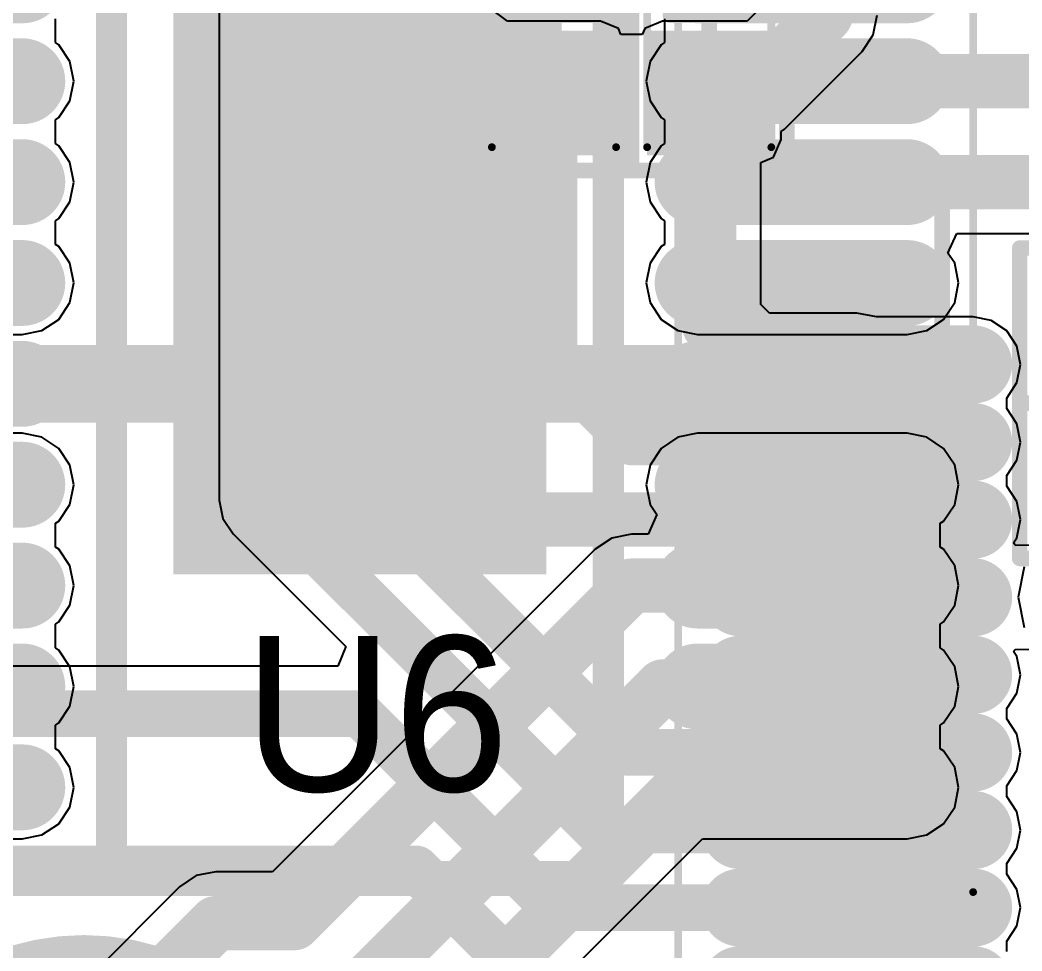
# Model space of a CAD drawing. Header units: millimetres. Extents: x 118 to 288, y 159 to 220.
# Drawn here: x 169.31 to 175.76, y 197.5 to 203.49 of the extents above; entities that cross this region are included whole.
import ezdxf

# ---------------------------------------------------------------- set-up
doc = ezdxf.new("R2010")
doc.units = ezdxf.units.MM
for name, color, linetype in [('BottomLayer', 5, 'Continuous'), ('BottomOverlay', 54, 'Continuous'), ('BottomPaste', 16, 'Continuous'), ('BottomSolder', 6, 'Continuous'), ('InternalPlane1', 76, 'Continuous'), ('InternalPlane2', 16, 'Continuous'), ('Mechanical1', 6, 'Continuous'), ('Mechanical15', 56, 'Continuous'), ('MultiLayer', 9, 'Continuous'), ('PadHoleLayer', 156, 'Continuous'), ('TopLayer', 1, 'Continuous'), ('TopOverlay', 2, 'Continuous'), ('TopPaste', 8, 'Continuous'), ('TopSolder', 216, 'Continuous')]:
    doc.layers.add(name, color=color, linetype=linetype)

# ---------------------------------------------------------------- blocks, each defined once
blk = doc.blocks.new('0402__B_24')
at = {"layer": 'BottomLayer'}
for points in [[(0.3, 0.8), (-0.3, 0.8), (0.3, 0.2), (-0.3, 0.2)], [(0.3, -0.2), (-0.3, -0.2), (0.3, -0.8), (-0.3, -0.8)]]:
    blk.add_solid(points, dxfattribs=at)
at = {"layer": 'BottomOverlay', "const_width": 0.1}
for points in [[(-0.5, -1), (-0.5, 1)], [(-0.5, 1), (0.5, 1)], [(0.5, -1), (0.5, 1)], [(-0.5, -1), (0.5, -1)]]:
    blk.add_lwpolyline(points, dxfattribs=at)
at = {"layer": 'BottomOverlay', "const_width": 0.05}
for points in [[(-0.525, 1, 1), (-0.475, 1, 1)], [(-0.525, 1, 1), (-0.475, 1, 1)], [(0.475, 1, 1), (0.525, 1, 1)], [(0.475, 1, 1), (0.525, 1, 1)], [(-0.525, -1, 1), (-0.475, -1, 1)], [(-0.525, -1, 1), (-0.475, -1, 1)], [(0.475, -1, 1), (0.525, -1, 1)], [(0.475, -1, 1), (0.525, -1, 1)]]:
    blk.add_lwpolyline(points, format="xyb", close=True, dxfattribs=at)
at = {"layer": 'BottomPaste'}
for points in [[(0.3, 0.8), (-0.3, 0.8), (0.3, 0.2), (-0.3, 0.2)], [(0.3, -0.2), (-0.3, -0.2), (0.3, -0.8), (-0.3, -0.8)]]:
    blk.add_solid(points, dxfattribs=at)
at = {"layer": 'BottomSolder'}
for points in [[(0.4016, 0.9016), (-0.4016, 0.9016), (0.4016, 0.0984), (-0.4016, 0.0984)], [(0.4016, -0.0984), (-0.4016, -0.0984), (0.4016, -0.9016), (-0.4016, -0.9016)]]:
    blk.add_solid(points, dxfattribs=at)
at = {"layer": 'Mechanical15'}
for points, const_width in [([(-0.4, 0.85), (0.4, 0.85)], 0.05), ([(-0.4, -0.85), (-0.4, 0.85)], 0.05), ([(0.4, -0.85), (0.4, 0.85)], 0.05), ([(0, -0.25), (0, 0.25)], 0.1), ([(-0.25, 0), (0.25, 0)], 0.1), ([(-0.4, -0.85), (0.4, -0.85)], 0.05)]:
    blk.add_lwpolyline(points, dxfattribs=dict(at, const_width=const_width))
for points, const_width in [([(-0.4125, 0.85, 1), (-0.3875, 0.85, 1)], 0.025), ([(-0.4125, 0.85, 1), (-0.3875, 0.85, 1)], 0.025), ([(0.3875, 0.85, 1), (0.4125, 0.85, 1)], 0.025), ([(0.3875, 0.85, 1), (0.4125, 0.85, 1)], 0.025), ([(-0.025, 0.25, 1), (0.025, 0.25, 1)], 0.05), ([(-0.275, 0, 1), (-0.225, 0, 1)], 0.05), ([(0.225, 0, 1), (0.275, 0, 1)], 0.05), ([(-0.025, -0.25, 1), (0.025, -0.25, 1)], 0.05), ([(-0.4125, -0.85, 1), (-0.3875, -0.85, 1)], 0.025), ([(-0.4125, -0.85, 1), (-0.3875, -0.85, 1)], 0.025), ([(0.3875, -0.85, 1), (0.4125, -0.85, 1)], 0.025), ([(0.3875, -0.85, 1), (0.4125, -0.85, 1)], 0.025)]:
    blk.add_lwpolyline(points, format="xyb", close=True, dxfattribs=dict(at, const_width=const_width))
blk = doc.blocks.new('0402__B_33')
at = {"layer": 'BottomLayer'}
for points in [[(0.3, 0.8), (-0.3, 0.8), (0.3, 0.2), (-0.3, 0.2)], [(0.3, -0.2), (-0.3, -0.2), (0.3, -0.8), (-0.3, -0.8)]]:
    blk.add_solid(points, dxfattribs=at)
at = {"layer": 'BottomOverlay', "const_width": 0.1}
for points in [[(-0.5, 1), (-0.5, -1)], [(0.5, 1), (-0.5, 1)], [(0.5, 1), (0.5, -1)], [(0.5, -1), (-0.5, -1)]]:
    blk.add_lwpolyline(points, dxfattribs=at)
at = {"layer": 'BottomOverlay', "const_width": 0.05}
for points in [[(-0.525, 1, 1), (-0.475, 1, 1)], [(-0.525, 1, 1), (-0.475, 1, 1)], [(0.475, 1, 1), (0.525, 1, 1)], [(0.475, 1, 1), (0.525, 1, 1)], [(-0.525, -1, 1), (-0.475, -1, 1)], [(-0.525, -1, 1), (-0.475, -1, 1)], [(0.475, -1, 1), (0.525, -1, 1)], [(0.475, -1, 1), (0.525, -1, 1)]]:
    blk.add_lwpolyline(points, format="xyb", close=True, dxfattribs=at)
at = {"layer": 'BottomPaste'}
for points in [[(0.3, 0.8), (-0.3, 0.8), (0.3, 0.2), (-0.3, 0.2)], [(0.3, -0.2), (-0.3, -0.2), (0.3, -0.8), (-0.3, -0.8)]]:
    blk.add_solid(points, dxfattribs=at)
at = {"layer": 'BottomSolder'}
for points in [[(0.4016, 0.9016), (-0.4016, 0.9016), (0.4016, 0.0984), (-0.4016, 0.0984)], [(0.4016, -0.0984), (-0.4016, -0.0984), (0.4016, -0.9016), (-0.4016, -0.9016)]]:
    blk.add_solid(points, dxfattribs=at)
at = {"layer": 'Mechanical15'}
for points, const_width in [([(0.4, 0.85), (-0.4, 0.85)], 0.05), ([(-0.4, 0.85), (-0.4, -0.85)], 0.05), ([(0.4, 0.85), (0.4, -0.85)], 0.05), ([(0, 0.25), (0, -0.25)], 0.1), ([(0.25, 0), (-0.25, 0)], 0.1), ([(0.4, -0.85), (-0.4, -0.85)], 0.05)]:
    blk.add_lwpolyline(points, dxfattribs=dict(at, const_width=const_width))
for points, const_width in [([(-0.4125, 0.85, 1), (-0.3875, 0.85, 1)], 0.025), ([(-0.4125, 0.85, 1), (-0.3875, 0.85, 1)], 0.025), ([(0.3875, 0.85, 1), (0.4125, 0.85, 1)], 0.025), ([(0.3875, 0.85, 1), (0.4125, 0.85, 1)], 0.025), ([(-0.025, 0.25, 1), (0.025, 0.25, 1)], 0.05), ([(-0.275, 0, 1), (-0.225, 0, 1)], 0.05), ([(0.225, 0, 1), (0.275, 0, 1)], 0.05), ([(-0.025, -0.25, 1), (0.025, -0.25, 1)], 0.05), ([(-0.4125, -0.85, 1), (-0.3875, -0.85, 1)], 0.025), ([(-0.4125, -0.85, 1), (-0.3875, -0.85, 1)], 0.025), ([(0.3875, -0.85, 1), (0.4125, -0.85, 1)], 0.025), ([(0.3875, -0.85, 1), (0.4125, -0.85, 1)], 0.025)]:
    blk.add_lwpolyline(points, format="xyb", close=True, dxfattribs=dict(at, const_width=const_width))
blk = doc.blocks.new('0402__90')
at = {"layer": 'Mechanical15'}
for points, const_width in [([(0.4, 0.85), (-0.4, 0.85)], 0.05), ([(-0.4, -0.85), (-0.4, 0.85)], 0.05), ([(0.4, -0.85), (0.4, 0.85)], 0.05), ([(0, -0.25), (0, 0.25)], 0.1), ([(0.25, 0), (-0.25, 0)], 0.1), ([(0.4, -0.85), (-0.4, -0.85)], 0.05)]:
    blk.add_lwpolyline(points, dxfattribs=dict(at, const_width=const_width))
for points, const_width in [([(-0.4125, 0.85, 1), (-0.3875, 0.85, 1)], 0.025), ([(-0.4125, 0.85, 1), (-0.3875, 0.85, 1)], 0.025), ([(0.3875, 0.85, 1), (0.4125, 0.85, 1)], 0.025), ([(0.3875, 0.85, 1), (0.4125, 0.85, 1)], 0.025), ([(-0.025, 0.25, 1), (0.025, 0.25, 1)], 0.05), ([(-0.275, 0, 1), (-0.225, 0, 1)], 0.05), ([(0.225, 0, 1), (0.275, 0, 1)], 0.05), ([(-0.025, -0.25, 1), (0.025, -0.25, 1)], 0.05), ([(-0.4125, -0.85, 1), (-0.3875, -0.85, 1)], 0.025), ([(-0.4125, -0.85, 1), (-0.3875, -0.85, 1)], 0.025), ([(0.3875, -0.85, 1), (0.4125, -0.85, 1)], 0.025), ([(0.3875, -0.85, 1), (0.4125, -0.85, 1)], 0.025)]:
    blk.add_lwpolyline(points, format="xyb", close=True, dxfattribs=dict(at, const_width=const_width))
at = {"layer": 'TopLayer'}
for points in [[(0.3, 0.8), (-0.3, 0.8), (0.3, 0.2), (-0.3, 0.2)], [(0.3, -0.2), (-0.3, -0.2), (0.3, -0.8), (-0.3, -0.8)]]:
    blk.add_solid(points, dxfattribs=at)
at = {"layer": 'TopOverlay', "const_width": 0.1}
for points in [[(-0.5, -1), (-0.5, 1)], [(0.5, 1), (-0.5, 1)], [(0.5, -1), (0.5, 1)], [(0.5, -1), (-0.5, -1)]]:
    blk.add_lwpolyline(points, dxfattribs=at)
at = {"layer": 'TopOverlay', "const_width": 0.05}
for points in [[(-0.525, 1, 1), (-0.475, 1, 1)], [(-0.525, 1, 1), (-0.475, 1, 1)], [(0.475, 1, 1), (0.525, 1, 1)], [(0.475, 1, 1), (0.525, 1, 1)], [(-0.525, -1, 1), (-0.475, -1, 1)], [(-0.525, -1, 1), (-0.475, -1, 1)], [(0.475, -1, 1), (0.525, -1, 1)], [(0.475, -1, 1), (0.525, -1, 1)]]:
    blk.add_lwpolyline(points, format="xyb", close=True, dxfattribs=at)
at = {"layer": 'TopPaste'}
for points in [[(0.3, 0.8), (-0.3, 0.8), (0.3, 0.2), (-0.3, 0.2)], [(0.3, -0.2), (-0.3, -0.2), (0.3, -0.8), (-0.3, -0.8)]]:
    blk.add_solid(points, dxfattribs=at)
at = {"layer": 'TopSolder'}
for points in [[(0.4016, 0.9016), (-0.4016, 0.9016), (0.4016, 0.0984), (-0.4016, 0.0984)], [(0.4016, -0.0984), (-0.4016, -0.0984), (0.4016, -0.9016), (-0.4016, -0.9016)]]:
    blk.add_solid(points, dxfattribs=at)
blk = doc.blocks.new('0402__93')
at = {"layer": 'Mechanical15'}
for points, const_width in [([(0.4, 0.85), (-0.4, 0.85)], 0.05), ([(-0.4, -0.85), (-0.4, 0.85)], 0.05), ([(0.4, -0.85), (0.4, 0.85)], 0.05), ([(0, -0.25), (0, 0.25)], 0.1), ([(0.25, 0), (-0.25, 0)], 0.1), ([(0.4, -0.85), (-0.4, -0.85)], 0.05)]:
    blk.add_lwpolyline(points, dxfattribs=dict(at, const_width=const_width))
for points, const_width in [([(-0.4125, 0.85, 1), (-0.3875, 0.85, 1)], 0.025), ([(-0.4125, 0.85, 1), (-0.3875, 0.85, 1)], 0.025), ([(0.3875, 0.85, 1), (0.4125, 0.85, 1)], 0.025), ([(0.3875, 0.85, 1), (0.4125, 0.85, 1)], 0.025), ([(-0.025, 0.25, 1), (0.025, 0.25, 1)], 0.05), ([(-0.275, 0, 1), (-0.225, 0, 1)], 0.05), ([(0.225, 0, 1), (0.275, 0, 1)], 0.05), ([(-0.025, -0.25, 1), (0.025, -0.25, 1)], 0.05), ([(-0.4125, -0.85, 1), (-0.3875, -0.85, 1)], 0.025), ([(-0.4125, -0.85, 1), (-0.3875, -0.85, 1)], 0.025), ([(0.3875, -0.85, 1), (0.4125, -0.85, 1)], 0.025), ([(0.3875, -0.85, 1), (0.4125, -0.85, 1)], 0.025)]:
    blk.add_lwpolyline(points, format="xyb", close=True, dxfattribs=dict(at, const_width=const_width))
at = {"layer": 'TopLayer'}
for points in [[(0.3, 0.8), (-0.3, 0.8), (0.3, 0.2), (-0.3, 0.2)], [(0.3, -0.2), (-0.3, -0.2), (0.3, -0.8), (-0.3, -0.8)]]:
    blk.add_solid(points, dxfattribs=at)
at = {"layer": 'TopOverlay', "const_width": 0.1}
for points in [[(-0.5, -1), (-0.5, 1)], [(0.5, 1), (-0.5, 1)], [(0.5, -1), (0.5, 1)], [(0.5, -1), (-0.5, -1)]]:
    blk.add_lwpolyline(points, dxfattribs=at)
at = {"layer": 'TopOverlay', "const_width": 0.05}
for points in [[(-0.525, 1, 1), (-0.475, 1, 1)], [(-0.525, 1, 1), (-0.475, 1, 1)], [(0.475, 1, 1), (0.525, 1, 1)], [(0.475, 1, 1), (0.525, 1, 1)], [(-0.525, -1, 1), (-0.475, -1, 1)], [(-0.525, -1, 1), (-0.475, -1, 1)], [(0.475, -1, 1), (0.525, -1, 1)], [(0.475, -1, 1), (0.525, -1, 1)]]:
    blk.add_lwpolyline(points, format="xyb", close=True, dxfattribs=at)
at = {"layer": 'TopPaste'}
for points in [[(0.3, 0.8), (-0.3, 0.8), (0.3, 0.2), (-0.3, 0.2)], [(0.3, -0.2), (-0.3, -0.2), (0.3, -0.8), (-0.3, -0.8)]]:
    blk.add_solid(points, dxfattribs=at)
at = {"layer": 'TopSolder'}
for points in [[(0.4016, 0.9016), (-0.4016, 0.9016), (0.4016, 0.0984), (-0.4016, 0.0984)], [(0.4016, -0.0984), (-0.4016, -0.0984), (0.4016, -0.9016), (-0.4016, -0.9016)]]:
    blk.add_solid(points, dxfattribs=at)
blk = doc.blocks.new('LQFP64_B_98')
at = {"layer": 'BottomLayer', "const_width": 0.3}
for points in [[(6.3, -0.25), (4.8, -0.25)], [(6.3, -0.75), (4.8, -0.75)], [(6.3, -1.25), (4.8, -1.25)], [(6.3, -1.75), (4.8, -1.75)], [(6.3, -2.25), (4.8, -2.25)], [(6.3, -2.75), (4.8, -2.75)], [(6.3, -3.25), (4.8, -3.25)], [(6.3, -3.75), (4.8, -3.75)]]:
    blk.add_lwpolyline(points, dxfattribs=at)
at = {"layer": 'BottomLayer', "const_width": 0.15}
for points in [[(4.725, -0.25, 1), (4.875, -0.25, 1)], [(6.225, -0.25, 1), (6.375, -0.25, 1)], [(4.725, -0.75, 1), (4.875, -0.75, 1)], [(6.225, -0.75, 1), (6.375, -0.75, 1)], [(4.725, -1.25, 1), (4.875, -1.25, 1)], [(6.225, -1.25, 1), (6.375, -1.25, 1)], [(4.725, -1.75, 1), (4.875, -1.75, 1)], [(6.225, -1.75, 1), (6.375, -1.75, 1)], [(4.725, -2.25, 1), (4.875, -2.25, 1)], [(6.225, -2.25, 1), (6.375, -2.25, 1)], [(4.725, -2.75, 1), (4.875, -2.75, 1)], [(6.225, -2.75, 1), (6.375, -2.75, 1)], [(4.725, -3.25, 1), (4.875, -3.25, 1)], [(6.225, -3.25, 1), (6.375, -3.25, 1)], [(4.725, -3.75, 1), (4.875, -3.75, 1)], [(6.225, -3.75, 1), (6.375, -3.75, 1)]]:
    blk.add_lwpolyline(points, format="xyb", close=True, dxfattribs=at)
at = {"layer": 'BottomOverlay', "const_width": 0.1}
for points in [[(5, 5), (5, -5)], [(5, -5), (-5, -5)]]:
    blk.add_lwpolyline(points, dxfattribs=at)
at = {"layer": 'BottomOverlay', "const_width": 0.05}
blk.add_lwpolyline([(4.975, -5, 1), (5.025, -5, 1)], format="xyb", close=True, dxfattribs=at)
blk.add_lwpolyline([(4.975, -5, 1), (5.025, -5, 1)], format="xyb", close=True, dxfattribs=at)
at = {"layer": 'BottomPaste', "const_width": 0.3}
for points in [[(6.3, -0.25), (4.8, -0.25)], [(6.3, -0.75), (4.8, -0.75)], [(6.3, -1.25), (4.8, -1.25)], [(6.3, -1.75), (4.8, -1.75)], [(6.3, -2.25), (4.8, -2.25)], [(6.3, -2.75), (4.8, -2.75)], [(6.3, -3.25), (4.8, -3.25)], [(6.3, -3.75), (4.8, -3.75)]]:
    blk.add_lwpolyline(points, dxfattribs=at)
at = {"layer": 'BottomPaste', "const_width": 0.15}
for points in [[(4.725, -0.25, 1), (4.875, -0.25, 1)], [(6.225, -0.25, 1), (6.375, -0.25, 1)], [(4.725, -0.75, 1), (4.875, -0.75, 1)], [(6.225, -0.75, 1), (6.375, -0.75, 1)], [(4.725, -1.25, 1), (4.875, -1.25, 1)], [(6.225, -1.25, 1), (6.375, -1.25, 1)], [(4.725, -1.75, 1), (4.875, -1.75, 1)], [(6.225, -1.75, 1), (6.375, -1.75, 1)], [(4.725, -2.25, 1), (4.875, -2.25, 1)], [(6.225, -2.25, 1), (6.375, -2.25, 1)], [(4.725, -2.75, 1), (4.875, -2.75, 1)], [(6.225, -2.75, 1), (6.375, -2.75, 1)], [(4.725, -3.25, 1), (4.875, -3.25, 1)], [(6.225, -3.25, 1), (6.375, -3.25, 1)], [(4.725, -3.75, 1), (4.875, -3.75, 1)], [(6.225, -3.75, 1), (6.375, -3.75, 1)]]:
    blk.add_lwpolyline(points, format="xyb", close=True, dxfattribs=at)
at = {"layer": 'BottomSolder', "const_width": 0.5032}
for points in [[(6.3, 0.25), (4.8, 0.25)], [(6.3, -0.25), (4.8, -0.25)], [(6.3, -0.75), (4.8, -0.75)], [(6.3, -1.25), (4.8, -1.25)], [(6.3, -1.75), (4.8, -1.75)], [(6.3, -2.25), (4.8, -2.25)], [(6.3, -2.75), (4.8, -2.75)], [(6.3, -3.25), (4.8, -3.25)], [(6.3, -3.75), (4.8, -3.75)]]:
    blk.add_lwpolyline(points, dxfattribs=at)
at = {"layer": 'BottomSolder', "const_width": 0.2516}
for points in [[(4.6742, 0.25, 1), (4.9258, 0.25, 1)], [(6.1742, 0.25, 1), (6.4258, 0.25, 1)], [(4.6742, -0.25, 1), (4.9258, -0.25, 1)], [(6.1742, -0.25, 1), (6.4258, -0.25, 1)], [(4.6742, -0.75, 1), (4.9258, -0.75, 1)], [(6.1742, -0.75, 1), (6.4258, -0.75, 1)], [(4.6742, -1.25, 1), (4.9258, -1.25, 1)], [(6.1742, -1.25, 1), (6.4258, -1.25, 1)], [(4.6742, -1.75, 1), (4.9258, -1.75, 1)], [(6.1742, -1.75, 1), (6.4258, -1.75, 1)], [(4.6742, -2.25, 1), (4.9258, -2.25, 1)], [(6.1742, -2.25, 1), (6.4258, -2.25, 1)], [(4.6742, -2.75, 1), (4.9258, -2.75, 1)], [(6.1742, -2.75, 1), (6.4258, -2.75, 1)], [(4.6742, -3.25, 1), (4.9258, -3.25, 1)], [(6.1742, -3.25, 1), (6.4258, -3.25, 1)], [(4.6742, -3.75, 1), (4.9258, -3.75, 1)], [(6.1742, -3.75, 1), (6.4258, -3.75, 1)]]:
    blk.add_lwpolyline(points, format="xyb", close=True, dxfattribs=at)
at = {"layer": 'Mechanical1', "const_width": 0.1}
for points in [[(5, 5), (5, -5)], [(5, -5), (-5, -5)]]:
    blk.add_lwpolyline(points, dxfattribs=at)
at = {"layer": 'Mechanical1', "const_width": 0.05}
blk.add_lwpolyline([(4.975, -5, 1), (5.025, -5, 1)], format="xyb", close=True, dxfattribs=at)
blk.add_lwpolyline([(4.975, -5, 1), (5.025, -5, 1)], format="xyb", close=True, dxfattribs=at)
at = {"layer": 'Mechanical15', "const_width": 0.05}
blk.add_lwpolyline([(6.7, 6.7), (6.7, -6.7)], dxfattribs=at)
blk = doc.blocks.new('HTSSOP28_102')
at = {"layer": 'Mechanical15'}
for points, const_width in [([(3.95, -4.9), (3.95, 4.9)], 0.05), ([(0, -0.5), (0, 0.5)], 0.1), ([(-0.5, 0), (0.5, 0)], 0.1), ([(-3.95, -4.9), (3.95, -4.9)], 0.05)]:
    blk.add_lwpolyline(points, dxfattribs=dict(at, const_width=const_width))
for points, const_width in [([(-0.025, 0.5, 1), (0.025, 0.5, 1)], 0.05), ([(-0.525, 0, 1), (-0.475, 0, 1)], 0.05), ([(0.475, 0, 1), (0.525, 0, 1)], 0.05), ([(-0.025, -0.5, 1), (0.025, -0.5, 1)], 0.05), ([(3.9375, -4.9, 1), (3.9625, -4.9, 1)], 0.025), ([(3.9375, -4.9, 1), (3.9625, -4.9, 1)], 0.025)]:
    blk.add_lwpolyline(points, format="xyb", close=True, dxfattribs=dict(at, const_width=const_width))
at = {"layer": 'TopLayer', "const_width": 0.35}
for points in [[(-3.525, 0.325), (-2.175, 0.325)], [(3.525, 0.325), (2.175, 0.325)], [(-3.525, -0.325), (-2.175, -0.325)], [(3.525, -0.325), (2.175, -0.325)], [(-2.175, -0.975), (-3.525, -0.975)], [(3.525, -0.975), (2.175, -0.975)], [(-2.175, -1.625), (-3.525, -1.625)], [(3.525, -1.625), (2.175, -1.625)], [(-2.175, -2.275), (-3.525, -2.275)], [(3.525, -2.275), (2.175, -2.275)], [(-2.175, -2.925), (-3.525, -2.925)], [(3.525, -2.925), (2.175, -2.925)], [(-2.175, -3.575), (-3.525, -3.575)], [(3.525, -3.575), (2.175, -3.575)], [(-2.175, -4.225), (-3.525, -4.225)], [(3.525, -4.225), (2.175, -4.225)]]:
    blk.add_lwpolyline(points, dxfattribs=at)
at = {"layer": 'TopLayer', "const_width": 0.175}
for points in [[(-2.2625, 0.325, 1), (-2.0875, 0.325, 1)], [(2.0875, 0.325, 1), (2.2625, 0.325, 1)], [(3.4375, 0.325, 1), (3.6125, 0.325, 1)], [(-2.2625, -0.325, 1), (-2.0875, -0.325, 1)], [(2.0875, -0.325, 1), (2.2625, -0.325, 1)], [(3.4375, -0.325, 1), (3.6125, -0.325, 1)], [(-2.2625, -0.975, 1), (-2.0875, -0.975, 1)], [(2.0875, -0.975, 1), (2.2625, -0.975, 1)], [(3.4375, -0.975, 1), (3.6125, -0.975, 1)], [(-2.2625, -1.625, 1), (-2.0875, -1.625, 1)], [(2.0875, -1.625, 1), (2.2625, -1.625, 1)], [(3.4375, -1.625, 1), (3.6125, -1.625, 1)], [(-2.2625, -2.275, 1), (-2.0875, -2.275, 1)], [(2.0875, -2.275, 1), (2.2625, -2.275, 1)], [(3.4375, -2.275, 1), (3.6125, -2.275, 1)], [(-2.2625, -2.925, 1), (-2.0875, -2.925, 1)], [(2.0875, -2.925, 1), (2.2625, -2.925, 1)], [(3.4375, -2.925, 1), (3.6125, -2.925, 1)], [(-2.2625, -3.575, 1), (-2.0875, -3.575, 1)], [(2.0875, -3.575, 1), (2.2625, -3.575, 1)], [(3.4375, -3.575, 1), (3.6125, -3.575, 1)], [(-2.2625, -4.225, 1), (-2.0875, -4.225, 1)], [(2.0875, -4.225, 1), (2.2625, -4.225, 1)], [(3.4375, -4.225, 1), (3.6125, -4.225, 1)]]:
    blk.add_lwpolyline(points, format="xyb", close=True, dxfattribs=at)
at = {"layer": 'TopLayer'}
blk.add_solid([(-1.1, -2.75), (1.1, -2.75), (-1.1, 2.75), (1.1, 2.75)], dxfattribs=at)
at = {"layer": 'TopOverlay', "const_width": 0.2}
for points in [[(-1.6, -4.8), (-1.6, 4.8)], [(1.6, -4.8), (1.6, 4.8)], [(-1.6, -4.8), (1.6, -4.8)]]:
    blk.add_lwpolyline(points, dxfattribs=at)
at = {"layer": 'TopOverlay', "const_width": 0.1}
for points in [[(-1.65, -4.8, 1), (-1.55, -4.8, 1)], [(-1.65, -4.8, 1), (-1.55, -4.8, 1)], [(1.55, -4.8, 1), (1.65, -4.8, 1)], [(1.55, -4.8, 1), (1.65, -4.8, 1)]]:
    blk.add_lwpolyline(points, format="xyb", close=True, dxfattribs=at)
at = {"layer": 'TopPaste', "const_width": 0.35}
for points in [[(-3.525, 0.325), (-2.175, 0.325)], [(3.525, 0.325), (2.175, 0.325)], [(-3.525, -0.325), (-2.175, -0.325)], [(3.525, -0.325), (2.175, -0.325)], [(-2.175, -0.975), (-3.525, -0.975)], [(3.525, -0.975), (2.175, -0.975)], [(-2.175, -1.625), (-3.525, -1.625)], [(3.525, -1.625), (2.175, -1.625)], [(-2.175, -2.275), (-3.525, -2.275)], [(3.525, -2.275), (2.175, -2.275)], [(-2.175, -2.925), (-3.525, -2.925)], [(3.525, -2.925), (2.175, -2.925)], [(-2.175, -3.575), (-3.525, -3.575)], [(3.525, -3.575), (2.175, -3.575)], [(-2.175, -4.225), (-3.525, -4.225)], [(3.525, -4.225), (2.175, -4.225)]]:
    blk.add_lwpolyline(points, dxfattribs=at)
at = {"layer": 'TopPaste', "const_width": 0.175}
for points in [[(-2.2625, 0.325, 1), (-2.0875, 0.325, 1)], [(2.0875, 0.325, 1), (2.2625, 0.325, 1)], [(3.4375, 0.325, 1), (3.6125, 0.325, 1)], [(-2.2625, -0.325, 1), (-2.0875, -0.325, 1)], [(2.0875, -0.325, 1), (2.2625, -0.325, 1)], [(3.4375, -0.325, 1), (3.6125, -0.325, 1)], [(-2.2625, -0.975, 1), (-2.0875, -0.975, 1)], [(2.0875, -0.975, 1), (2.2625, -0.975, 1)], [(3.4375, -0.975, 1), (3.6125, -0.975, 1)], [(-2.2625, -1.625, 1), (-2.0875, -1.625, 1)], [(2.0875, -1.625, 1), (2.2625, -1.625, 1)], [(3.4375, -1.625, 1), (3.6125, -1.625, 1)], [(-2.2625, -2.275, 1), (-2.0875, -2.275, 1)], [(2.0875, -2.275, 1), (2.2625, -2.275, 1)], [(3.4375, -2.275, 1), (3.6125, -2.275, 1)], [(-2.2625, -2.925, 1), (-2.0875, -2.925, 1)], [(2.0875, -2.925, 1), (2.2625, -2.925, 1)], [(3.4375, -2.925, 1), (3.6125, -2.925, 1)], [(-2.2625, -3.575, 1), (-2.0875, -3.575, 1)], [(2.0875, -3.575, 1), (2.2625, -3.575, 1)], [(3.4375, -3.575, 1), (3.6125, -3.575, 1)], [(-2.2625, -4.225, 1), (-2.0875, -4.225, 1)], [(2.0875, -4.225, 1), (2.2625, -4.225, 1)], [(3.4375, -4.225, 1), (3.6125, -4.225, 1)]]:
    blk.add_lwpolyline(points, format="xyb", close=True, dxfattribs=at)
at = {"layer": 'TopPaste'}
blk.add_solid([(-1.1, -2.75), (1.1, -2.75), (-1.1, 2.75), (1.1, 2.75)], dxfattribs=at)
at = {"layer": 'TopSolder', "const_width": 0.5532}
for points in [[(-3.525, 0.975), (-2.175, 0.975)], [(3.525, 0.975), (2.175, 0.975)], [(-3.525, 0.325), (-2.175, 0.325)], [(3.525, 0.325), (2.175, 0.325)], [(-3.525, -0.325), (-2.175, -0.325)], [(3.525, -0.325), (2.175, -0.325)], [(-2.175, -0.975), (-3.525, -0.975)], [(3.525, -0.975), (2.175, -0.975)], [(-2.175, -1.625), (-3.525, -1.625)], [(3.525, -1.625), (2.175, -1.625)], [(-2.175, -2.275), (-3.525, -2.275)], [(3.525, -2.275), (2.175, -2.275)], [(-2.175, -2.925), (-3.525, -2.925)], [(3.525, -2.925), (2.175, -2.925)], [(-2.175, -3.575), (-3.525, -3.575)], [(3.525, -3.575), (2.175, -3.575)], [(-2.175, -4.225), (-3.525, -4.225)], [(3.525, -4.225), (2.175, -4.225)]]:
    blk.add_lwpolyline(points, dxfattribs=at)
at = {"layer": 'TopSolder', "const_width": 0.2766}
for points in [[(-2.3133, 0.975, 1), (-2.0367, 0.975, 1)], [(2.0367, 0.975, 1), (2.3133, 0.975, 1)], [(3.3867, 0.975, 1), (3.6633, 0.975, 1)], [(-2.3133, 0.325, 1), (-2.0367, 0.325, 1)], [(2.0367, 0.325, 1), (2.3133, 0.325, 1)], [(3.3867, 0.325, 1), (3.6633, 0.325, 1)], [(-2.3133, -0.325, 1), (-2.0367, -0.325, 1)], [(2.0367, -0.325, 1), (2.3133, -0.325, 1)], [(3.3867, -0.325, 1), (3.6633, -0.325, 1)], [(-2.3133, -0.975, 1), (-2.0367, -0.975, 1)], [(2.0367, -0.975, 1), (2.3133, -0.975, 1)], [(3.3867, -0.975, 1), (3.6633, -0.975, 1)], [(-2.3133, -1.625, 1), (-2.0367, -1.625, 1)], [(2.0367, -1.625, 1), (2.3133, -1.625, 1)], [(3.3867, -1.625, 1), (3.6633, -1.625, 1)], [(-2.3133, -2.275, 1), (-2.0367, -2.275, 1)], [(2.0367, -2.275, 1), (2.3133, -2.275, 1)], [(3.3867, -2.275, 1), (3.6633, -2.275, 1)], [(-2.3133, -2.925, 1), (-2.0367, -2.925, 1)], [(2.0367, -2.925, 1), (2.3133, -2.925, 1)], [(3.3867, -2.925, 1), (3.6633, -2.925, 1)], [(-2.3133, -3.575, 1), (-2.0367, -3.575, 1)], [(2.0367, -3.575, 1), (2.3133, -3.575, 1)], [(3.3867, -3.575, 1), (3.6633, -3.575, 1)], [(-2.3133, -4.225, 1), (-2.0367, -4.225, 1)], [(2.0367, -4.225, 1), (2.3133, -4.225, 1)], [(3.3867, -4.225, 1), (3.6633, -4.225, 1)]]:
    blk.add_lwpolyline(points, format="xyb", close=True, dxfattribs=at)
at = {"layer": 'TopSolder'}
blk.add_solid([(-1.2016, -2.8516), (1.2016, -2.8516), (-1.2016, 2.8516), (1.2016, 2.8516)], dxfattribs=at)
blk = doc.blocks.new('LED3MM_GREEN_105')
at = {"layer": 'BottomLayer', "const_width": 0.675}
for points in [[(-1.6075, 0, 1), (-0.9325, 0, 1)], [(0.9325, 0, 1), (1.6075, 0, 1)]]:
    blk.add_lwpolyline(points, format="xyb", close=True, dxfattribs=at)
at = {"layer": 'BottomSolder', "const_width": 0.7766}
for points in [[(-1.6583, 0, 1), (-0.8817, 0, 1)], [(0.8817, 0, 1), (1.6583, 0, 1)]]:
    blk.add_lwpolyline(points, format="xyb", close=True, dxfattribs=at)
at = {"layer": 'InternalPlane1', "const_width": 0.754}
for points in [[(-1.647, 0, 1), (-0.893, 0, 1)], [(0.893, 0, 1), (1.647, 0, 1)]]:
    blk.add_lwpolyline(points, format="xyb", close=True, dxfattribs=at)
at = {"layer": 'InternalPlane2', "const_width": 0.754}
blk.add_lwpolyline([(0.893, 0, 1), (1.647, 0, 1)], format="xyb", close=True, dxfattribs=at)
at = {"layer": 'MultiLayer', "const_width": 0.675}
for points in [[(-1.6075, 0, 1), (-0.9325, 0, 1)], [(0.9325, 0, 1), (1.6075, 0, 1)]]:
    blk.add_lwpolyline(points, format="xyb", close=True, dxfattribs=at)
at = {"layer": 'PadHoleLayer', "const_width": 0.5}
for points in [[(-1.52, 0, 1), (-1.02, 0, 1)], [(1.02, 0, 1), (1.52, 0, 1)]]:
    blk.add_lwpolyline(points, format="xyb", close=True, dxfattribs=at)
at = {"layer": 'TopLayer', "const_width": 0.675}
for points in [[(-1.6075, 0, 1), (-0.9325, 0, 1)], [(0.9325, 0, 1), (1.6075, 0, 1)]]:
    blk.add_lwpolyline(points, format="xyb", close=True, dxfattribs=at)
at = {"layer": 'TopOverlay', "const_width": 0.17}
for points in [[(-1.1441, 0.9642, -0.466308), (1.1541, 0.9642)], [(1.1441, -0.9642, -0.466308), (-1.1541, -0.9642)]]:
    blk.add_lwpolyline(points, format="xyb", dxfattribs=at)
at = {"layer": 'TopOverlay', "const_width": 0.085}
for points in [[(-1.1866, 0.9642, 1), (-1.1016, 0.9642, 1)], [(1.1116, 0.9642, 1), (1.1966, 0.9642, 1)], [(-1.1966, -0.9642, 1), (-1.1116, -0.9642, 1)], [(1.1016, -0.9642, 1), (1.1866, -0.9642, 1)]]:
    blk.add_lwpolyline(points, format="xyb", close=True, dxfattribs=at)
at = {"layer": 'TopSolder', "const_width": 0.7766}
for points in [[(-1.6583, 0, 1), (-0.8817, 0, 1)], [(0.8817, 0, 1), (1.6583, 0, 1)]]:
    blk.add_lwpolyline(points, format="xyb", close=True, dxfattribs=at)

msp = doc.modelspace()

# ---------------------------------------------------------------- linework, layer by layer
at = {"layer": 'BottomLayer'}
for p, q in [((170.5941, 204.7081), (170.5941, 200.4)), ((174.1686, 203.6623), (173.9937, 203.4874)), ((172.45, 203.4874), (172.3314, 203.5757)), ((174.8061, 203.3982), (174.8314, 203.525)), ((173.05, 203.4874), (172.45, 203.4874)), ((173.1648, 203.4398), (173.05, 203.4874)), ((173.1813, 203.4001), (173.1648, 203.4398)), ((173.3352, 203.4398), (173.3187, 203.4001)), ((173.45, 203.4874), (173.3352, 203.4398)), ((173.9937, 203.4874), (173.45, 203.4874)), ((173.3187, 203.4001), (173.1813, 203.4001)), ((174.7343, 203.2907), (174.8061, 203.3982)), ((174.2343, 202.7907), (174.7343, 203.2907)), ((174.2124, 202.776), (174.2343, 202.7907)), ((174.2124, 202.725), (174.2124, 202.776)), ((174.1648, 202.6102), (174.2124, 202.725)), ((174.0814, 202.5756), (174.1648, 202.6102)), ((174.0814, 201.6623), (174.0814, 202.5756)), ((174.1373, 201.6064), (174.0814, 201.6623)), ((174.7, 201.6064), (174.1373, 201.6064)), ((174.8268, 201.5811), (174.7, 201.6064)), ((174.8272, 201.5809), (174.8268, 201.5811)), ((175.45, 201.5809), (174.8272, 201.5809)), ((175.5671, 201.5576), (175.45, 201.5809)), ((175.6663, 201.4913), (175.5671, 201.5576)), ((175.7326, 201.3921), (175.6663, 201.4913)), ((175.7559, 201.275), (175.7326, 201.3921)), ((175.7326, 201.1579), (175.7559, 201.275)), ((175.6663, 201.0587), (175.7326, 201.1579)), ((175.6663, 200.9913), (175.6663, 201.0587)), ((175.7326, 200.8921), (175.6663, 200.9913)), ((175.7559, 200.775), (175.7326, 200.8921)), ((175.7326, 200.6579), (175.7559, 200.775)), ((175.6663, 200.5587), (175.7326, 200.6579)), ((175.6663, 200.4913), (175.6663, 200.5587)), ((175.7326, 200.3921), (175.6663, 200.4913)), ((170.5941, 200.4), (170.5941, 200.4)), ((170.5941, 200.4), (170.6174, 200.2829)), ((175.7559, 200.275), (175.7326, 200.3921)), ((170.6174, 200.2829), (170.6837, 200.1837)), ((175.7326, 200.1579), (175.7559, 200.275)), ((170.6837, 200.1837), (171.4095, 199.4579)), ((175.711, 200.1257), (175.7326, 200.1579)), ((175.7203, 200.1109), (175.711, 200.1257)), ((175.8716, 200.1086), (175.7203, 200.1109)), ((171.4095, 199.4579), (171.3569, 199.3309)), ((175.711, 199.4243), (175.7203, 199.4391)), ((175.7203, 199.4391), (175.8716, 199.4414)), ((175.7326, 199.3921), (175.711, 199.4243)), ((175.7559, 199.275), (175.7326, 199.3921)), ((171.3569, 199.3309), (159.4599, 199.3309)), ((175.7326, 199.1579), (175.7559, 199.275)), ((175.6663, 199.0587), (175.7326, 199.1579)), ((175.6663, 198.9913), (175.6663, 199.0587)), ((175.7326, 198.8921), (175.6663, 198.9913)), ((175.7559, 198.775), (175.7326, 198.8921)), ((175.7326, 198.6579), (175.7559, 198.775)), ((175.6663, 198.5587), (175.7326, 198.6579)), ((175.6663, 198.4913), (175.6663, 198.5587)), ((175.7326, 198.3921), (175.6663, 198.4913)), ((175.7559, 198.275), (175.7326, 198.3921)), ((175.7326, 198.1579), (175.7559, 198.275)), ((175.6663, 198.0587), (175.7326, 198.1579)), ((175.6663, 197.9913), (175.6663, 198.0587)), ((175.7326, 197.8921), (175.6663, 197.9913)), ((175.7559, 197.775), (175.7326, 197.8921)), ((175.7326, 197.6579), (175.7559, 197.775)), ((175.6663, 197.5587), (175.7326, 197.6579)), ((175.6663, 197.4913), (175.6663, 197.5587))]:
    msp.add_line(p, q, dxfattribs=at)
for points, const_width in [([(174.5, 203.525), (174.5, 207.025)], 0.35), ([(170.9, 200.4), (170.9, 204.7081)], 0.3), ([(172, 200.775), (172, 204.5)], 0.35), ([(171.35, 200.65), (171.35, 204.5)], 0.3), ([(174, 203.025), (174.5, 203.525)], 0.35), ([(173.75, 201.525), (173.75, 203.025)], 0.35), ([(173.75, 203.025), (174, 203.025)], 0.35), ([(172.75, 201.275), (172.75, 203.025)], 0.3), ([(173.75, 201.525), (174, 201.275)], 0.35), ([(174, 201.275), (174.7, 201.275)], 0.35), ([(172.75, 201.275), (173.25, 200.775)], 0.3), ([(172, 200.775), (172.5, 200.275)], 0.35), ([(173.25, 200.775), (174.7, 200.775)], 0.3), ([(171.35, 200.65), (173.225, 198.775)], 0.3), ([(170.9, 200.4), (173.025, 198.275)], 0.3), ([(172.5, 200.275), (174.7, 200.275)], 0.35), ([(159, 199.025), (171.4978, 199.025)], 0.3), ([(171.4978, 199.025), (172.7478, 197.775)], 0.3), ([(173.225, 198.775), (174.7, 198.775)], 0.3), ([(173.025, 198.275), (174.7, 198.275)], 0.3), ([(159, 198.025), (171.8614, 198.025)], 0.3), ([(171.8614, 198.025), (172.6114, 197.275)], 0.3), ([(172.7478, 197.775), (174.7, 197.775)], 0.3)]:
    msp.add_lwpolyline(points, dxfattribs=dict(at, const_width=const_width))
for points, const_width in [([(174.4125, 203.525, 1), (174.5875, 203.525, 1)], 0.175), ([(174.4125, 203.525, 1), (174.5875, 203.525, 1)], 0.175), ([(173.6625, 203.025, 1), (173.8375, 203.025, 1)], 0.175), ([(173.6625, 203.025, 1), (173.8375, 203.025, 1)], 0.175), ([(173.9125, 203.025, 1), (174.0875, 203.025, 1)], 0.175), ([(173.9125, 203.025, 1), (174.0875, 203.025, 1)], 0.175), ([(172.675, 203.025, 1), (172.825, 203.025, 1)], 0.15), ([(173.6625, 201.525, 1), (173.8375, 201.525, 1)], 0.175), ([(173.6625, 201.525, 1), (173.8375, 201.525, 1)], 0.175), ([(173.9125, 201.275, 1), (174.0875, 201.275, 1)], 0.175), ([(173.9125, 201.275, 1), (174.0875, 201.275, 1)], 0.175), ([(174.6125, 201.275, 1), (174.7875, 201.275, 1)], 0.175), ([(172.675, 201.275, 1), (172.825, 201.275, 1)], 0.15), ([(172.675, 201.275, 1), (172.825, 201.275, 1)], 0.15), ([(171.9125, 200.775, 1), (172.0875, 200.775, 1)], 0.175), ([(171.9125, 200.775, 1), (172.0875, 200.775, 1)], 0.175), ([(173.175, 200.775, 1), (173.325, 200.775, 1)], 0.15), ([(173.175, 200.775, 1), (173.325, 200.775, 1)], 0.15), ([(174.625, 200.775, 1), (174.775, 200.775, 1)], 0.15), ([(171.275, 200.65, 1), (171.425, 200.65, 1)], 0.15), ([(171.275, 200.65, 1), (171.425, 200.65, 1)], 0.15), ([(170.825, 200.4, 1), (170.975, 200.4, 1)], 0.15), ([(170.825, 200.4, 1), (170.975, 200.4, 1)], 0.15), ([(172.4125, 200.275, 1), (172.5875, 200.275, 1)], 0.175), ([(172.4125, 200.275, 1), (172.5875, 200.275, 1)], 0.175), ([(174.6125, 200.275, 1), (174.7875, 200.275, 1)], 0.175), ([(171.4228, 199.025, 1), (171.5728, 199.025, 1)], 0.15), ([(171.4228, 199.025, 1), (171.5728, 199.025, 1)], 0.15), ([(173.15, 198.775, 1), (173.3, 198.775, 1)], 0.15), ([(173.15, 198.775, 1), (173.3, 198.775, 1)], 0.15), ([(174.625, 198.775, 1), (174.775, 198.775, 1)], 0.15), ([(172.95, 198.275, 1), (173.1, 198.275, 1)], 0.15), ([(172.95, 198.275, 1), (173.1, 198.275, 1)], 0.15), ([(174.625, 198.275, 1), (174.775, 198.275, 1)], 0.15), ([(171.7864, 198.025, 1), (171.9364, 198.025, 1)], 0.15), ([(171.7864, 198.025, 1), (171.9364, 198.025, 1)], 0.15), ([(172.6728, 197.775, 1), (172.8228, 197.775, 1)], 0.15), ([(172.6728, 197.775, 1), (172.8228, 197.775, 1)], 0.15), ([(174.625, 197.775, 1), (174.775, 197.775, 1)], 0.15)]:
    msp.add_lwpolyline(points, format="xyb", close=True, dxfattribs=dict(at, const_width=const_width))
at = {"layer": 'Mechanical1', "const_width": 0.25}
msp.add_lwpolyline([(171.2221, 195.9731, 1), (168.2221, 195.9731, 1)], format="xyb", close=True, dxfattribs=at)
at = {"layer": 'TopLayer'}
for p, q in [((169.5379, 203.3486), (169.5379, 203.5014)), ((173.4621, 203.5014), (173.4621, 203.3486)), ((169.5593, 203.3343), (169.5379, 203.3486)), ((169.6311, 203.2268), (169.5593, 203.3343)), ((173.4407, 203.3343), (173.3689, 203.2268)), ((173.4621, 203.3486), (173.4407, 203.3343)), ((169.6564, 203.1), (169.6311, 203.2268)), ((173.3689, 203.2268), (173.3436, 203.1)), ((169.6311, 202.9732), (169.6564, 203.1)), ((173.3436, 203.1), (173.3689, 202.9732)), ((169.5593, 202.8657), (169.6311, 202.9732)), ((173.3689, 202.9732), (173.4407, 202.8657)), ((169.5379, 202.8514), (169.5593, 202.8657)), ((173.4407, 202.8657), (173.4621, 202.8514)), ((169.5379, 202.6986), (169.5379, 202.8514)), ((173.4621, 202.8514), (173.4621, 202.6986)), ((169.5593, 202.6843), (169.5379, 202.6986)), ((169.6311, 202.5768), (169.5593, 202.6843)), ((173.4407, 202.6843), (173.3689, 202.5768)), ((173.4621, 202.6986), (173.4407, 202.6843)), ((169.6564, 202.45), (169.6311, 202.5768)), ((173.3689, 202.5768), (173.3436, 202.45)), ((169.6311, 202.3232), (169.6564, 202.45)), ((173.3436, 202.45), (173.3689, 202.3232)), ((169.5593, 202.2157), (169.6311, 202.3232)), ((173.3689, 202.3232), (173.4407, 202.2157)), ((169.5379, 202.2014), (169.5593, 202.2157)), ((173.4407, 202.2157), (173.4621, 202.2014)), ((169.5379, 202.0486), (169.5379, 202.2014)), ((173.4621, 202.2014), (173.4621, 202.0486)), ((175.2878, 201.9916), (175.3443, 202.1186)), ((175.3443, 202.1186), (176.175, 202.1186)), ((169.5593, 202.0343), (169.5379, 202.0486)), ((169.6311, 201.9268), (169.5593, 202.0343)), ((173.4407, 202.0343), (173.3689, 201.9268)), ((173.4621, 202.0486), (173.4407, 202.0343)), ((175.3311, 201.9268), (175.2878, 201.9916)), ((169.6564, 201.8), (169.6311, 201.9268)), ((173.3689, 201.9268), (173.3436, 201.8)), ((175.3564, 201.8), (175.3311, 201.9268)), ((169.6311, 201.6732), (169.6564, 201.8)), ((173.3436, 201.8), (173.3689, 201.6732)), ((175.3311, 201.6732), (175.3564, 201.8)), ((169.5593, 201.5657), (169.6311, 201.6732)), ((173.3689, 201.6732), (173.4407, 201.5657)), ((175.2593, 201.5657), (175.3311, 201.6732)), ((169.4518, 201.4939), (169.5593, 201.5657)), ((173.4407, 201.5657), (173.5482, 201.4939)), ((175.1518, 201.4939), (175.2593, 201.5657)), ((168.7494, 201.4686), (169.325, 201.4686)), ((169.325, 201.4686), (169.4518, 201.4939)), ((173.5482, 201.4939), (173.675, 201.4686)), ((173.675, 201.4686), (175.025, 201.4686)), ((175.025, 201.4686), (175.1518, 201.4939)), ((169.325, 200.8314), (155.975, 200.8314)), ((169.4518, 200.8061), (169.325, 200.8314)), ((169.5593, 200.7343), (169.4518, 200.8061)), ((173.5482, 200.8061), (173.4407, 200.7343)), ((173.675, 200.8314), (173.5482, 200.8061)), ((175.025, 200.8314), (173.675, 200.8314)), ((175.1518, 200.8061), (175.025, 200.8314)), ((175.2593, 200.7343), (175.1518, 200.8061)), ((169.6311, 200.6268), (169.5593, 200.7343)), ((173.4407, 200.7343), (173.3689, 200.6268)), ((175.3311, 200.6268), (175.2593, 200.7343)), ((169.6564, 200.5), (169.6311, 200.6268)), ((173.3689, 200.6268), (173.3436, 200.5)), ((175.3564, 200.5), (175.3311, 200.6268)), ((169.6311, 200.3732), (169.6564, 200.5)), ((173.3436, 200.5), (173.3689, 200.3732)), ((175.3311, 200.3732), (175.3564, 200.5)), ((169.5593, 200.2657), (169.6311, 200.3732)), ((173.3689, 200.3732), (173.4122, 200.3084)), ((175.2593, 200.2657), (175.3311, 200.3732)), ((173.4122, 200.3084), (173.3557, 200.1814)), ((169.5379, 200.2514), (169.5593, 200.2657)), ((169.5379, 200.0986), (169.5379, 200.2514)), ((175.2379, 200.2514), (175.2593, 200.2657)), ((175.2379, 200.0986), (175.2379, 200.2514)), ((173.1232, 200.1561), (173.0157, 200.0843)), ((173.25, 200.1814), (173.1232, 200.1561)), ((173.3557, 200.1814), (173.25, 200.1814)), ((169.5593, 200.0843), (169.5379, 200.0986)), ((169.6311, 199.9768), (169.5593, 200.0843)), ((173.0157, 200.0843), (170.9377, 198.0064)), ((175.2593, 200.0843), (175.2379, 200.0986)), ((175.3311, 199.9768), (175.2593, 200.0843)), ((169.6564, 199.85), (169.6311, 199.9768)), ((175.3564, 199.85), (175.3311, 199.9768)), ((175.779, 199.9701), (175.7402, 199.775)), ((169.6311, 199.7232), (169.6564, 199.85)), ((175.3311, 199.7232), (175.3564, 199.85)), ((175.7402, 199.775), (175.779, 199.5799)), ((169.5593, 199.6157), (169.6311, 199.7232)), ((175.2593, 199.6157), (175.3311, 199.7232)), ((169.5379, 199.6014), (169.5593, 199.6157)), ((169.5379, 199.4486), (169.5379, 199.6014)), ((175.2379, 199.6014), (175.2593, 199.6157)), ((175.2379, 199.4486), (175.2379, 199.6014)), ((169.5593, 199.4343), (169.5379, 199.4486)), ((175.2593, 199.4343), (175.2379, 199.4486)), ((169.6311, 199.3268), (169.5593, 199.4343)), ((175.3311, 199.3268), (175.2593, 199.4343)), ((169.6564, 199.2), (169.6311, 199.3268)), ((175.3564, 199.2), (175.3311, 199.3268)), ((169.6311, 199.0732), (169.6564, 199.2)), ((175.3311, 199.0732), (175.3564, 199.2)), ((169.5593, 198.9657), (169.6311, 199.0732)), ((175.2593, 198.9657), (175.3311, 199.0732)), ((169.5379, 198.9514), (169.5593, 198.9657)), ((169.5379, 198.7986), (169.5379, 198.9514)), ((175.2379, 198.9514), (175.2593, 198.9657)), ((175.2379, 198.7986), (175.2379, 198.9514)), ((169.5593, 198.7843), (169.5379, 198.7986)), ((175.2593, 198.7843), (175.2379, 198.7986)), ((169.6311, 198.6768), (169.5593, 198.7843)), ((175.3311, 198.6768), (175.2593, 198.7843)), ((169.6564, 198.55), (169.6311, 198.6768)), ((175.3564, 198.55), (175.3311, 198.6768)), ((169.6311, 198.4232), (169.6564, 198.55)), ((175.3311, 198.4232), (175.3564, 198.55)), ((169.5593, 198.3157), (169.6311, 198.4232)), ((175.2593, 198.3157), (175.3311, 198.4232)), ((169.4518, 198.2439), (169.5593, 198.3157)), ((175.1518, 198.2439), (175.2593, 198.3157)), ((156.4123, 198.2186), (169.325, 198.2186)), ((169.325, 198.2186), (169.4518, 198.2439)), ((171.7608, 196.2731), (173.7063, 198.2186)), ((173.7063, 198.2186), (175.025, 198.2186)), ((175.025, 198.2186), (175.1518, 198.2439)), ((170.4459, 197.9811), (170.3384, 197.9093)), ((170.5727, 198.0064), (170.4459, 197.9811)), ((170.9377, 198.0064), (170.5727, 198.0064)), ((170.3384, 197.9093), (169.2578, 196.8287))]:
    msp.add_line(p, q, dxfattribs=at)
for points, const_width in [([(171.5, 202.775), (171.5, 204.4)], 0.5), ([(174.35, 203.1), (176.075, 203.1)], 0.35), ([(171.5, 201.275), (171.5, 202.775)], 0.5), ([(174.35, 202.45), (176.175, 202.45)], 0.35), ([(171.5, 201.275), (171.625, 201.15)], 0.5), ([(168.65, 201.15), (171.5, 201.15)], 0.5), ([(171.5, 201.15), (171.625, 201.15)], 0.5), ([(171.625, 201.15), (174.35, 201.15)], 0.5), ([(171.075, 197.675), (173.25, 199.85)], 0.35), ([(173.25, 199.85), (174.35, 199.85)], 0.35), ([(171.325, 197.075), (173.45, 199.2)], 0.35), ([(173.45, 199.2), (174.35, 199.2)], 0.35), ([(170.9921, 195.9731), (173.569, 198.55)], 0.35), ([(173.569, 198.55), (174.35, 198.55)], 0.35), ([(169.4921, 196.5944), (170.5727, 197.675)], 0.35), ([(170.5727, 197.675), (171.075, 197.675)], 0.35)]:
    msp.add_lwpolyline(points, dxfattribs=dict(at, const_width=const_width))
for points, const_width in [([(174.2625, 203.1, 1), (174.4375, 203.1, 1)], 0.175), ([(171.375, 202.775, 1), (171.625, 202.775, 1)], 0.25), ([(171.375, 202.775, 1), (171.625, 202.775, 1)], 0.25), ([(174.2625, 202.45, 1), (174.4375, 202.45, 1)], 0.175), ([(171.375, 201.275, 1), (171.625, 201.275, 1)], 0.25), ([(171.375, 201.275, 1), (171.625, 201.275, 1)], 0.25), ([(171.375, 201.15, 1), (171.625, 201.15, 1)], 0.25), ([(171.375, 201.15, 1), (171.625, 201.15, 1)], 0.25), ([(171.5, 201.15, 1), (171.75, 201.15, 1)], 0.25), ([(171.5, 201.15, 1), (171.75, 201.15, 1)], 0.25), ([(171.5, 201.15, 1), (171.75, 201.15, 1)], 0.25), ([(174.225, 201.15, 1), (174.475, 201.15, 1)], 0.25), ([(173.1625, 199.85, 1), (173.3375, 199.85, 1)], 0.175), ([(173.1625, 199.85, 1), (173.3375, 199.85, 1)], 0.175), ([(174.2625, 199.85, 1), (174.4375, 199.85, 1)], 0.175), ([(173.3625, 199.2, 1), (173.5375, 199.2, 1)], 0.175), ([(173.3625, 199.2, 1), (173.5375, 199.2, 1)], 0.175), ([(174.2625, 199.2, 1), (174.4375, 199.2, 1)], 0.175), ([(173.4815, 198.55, 1), (173.6565, 198.55, 1)], 0.175), ([(173.4815, 198.55, 1), (173.6565, 198.55, 1)], 0.175), ([(174.2625, 198.55, 1), (174.4375, 198.55, 1)], 0.175), ([(170.4852, 197.675, 1), (170.6602, 197.675, 1)], 0.175), ([(170.4852, 197.675, 1), (170.6602, 197.675, 1)], 0.175), ([(170.9875, 197.675, 1), (171.1625, 197.675, 1)], 0.175), ([(170.9875, 197.675, 1), (171.1625, 197.675, 1)], 0.175)]:
    msp.add_lwpolyline(points, format="xyb", close=True, dxfattribs=dict(at, const_width=const_width))

# ---------------------------------------------------------------- block references
for name, p, rotation in [('HTSSOP28_102', (171.5, 202.775), 360), ('0402__B_24', (172.75, 203.525), 360), ('0402__B_33', (173.75, 203.525), 180), ('LQFP64_B_98', (180.25, 197.525), 180), ('0402__90', (176.75, 201.525), 270), ('0402__93', (176.75, 200.525), 270)]:
    msp.add_blockref(name, p, dxfattribs=dict(rotation=rotation))
msp.add_blockref('LED3MM_GREEN_105', (169.7221, 195.9731))

# ---------------------------------------------------------------- texts
at = {"layer": 'TopOverlay'}
msp.add_text('U6', height=1, dxfattribs=at).set_placement((170.75, 198.525))

doc.saveas('drawing.dxf')
